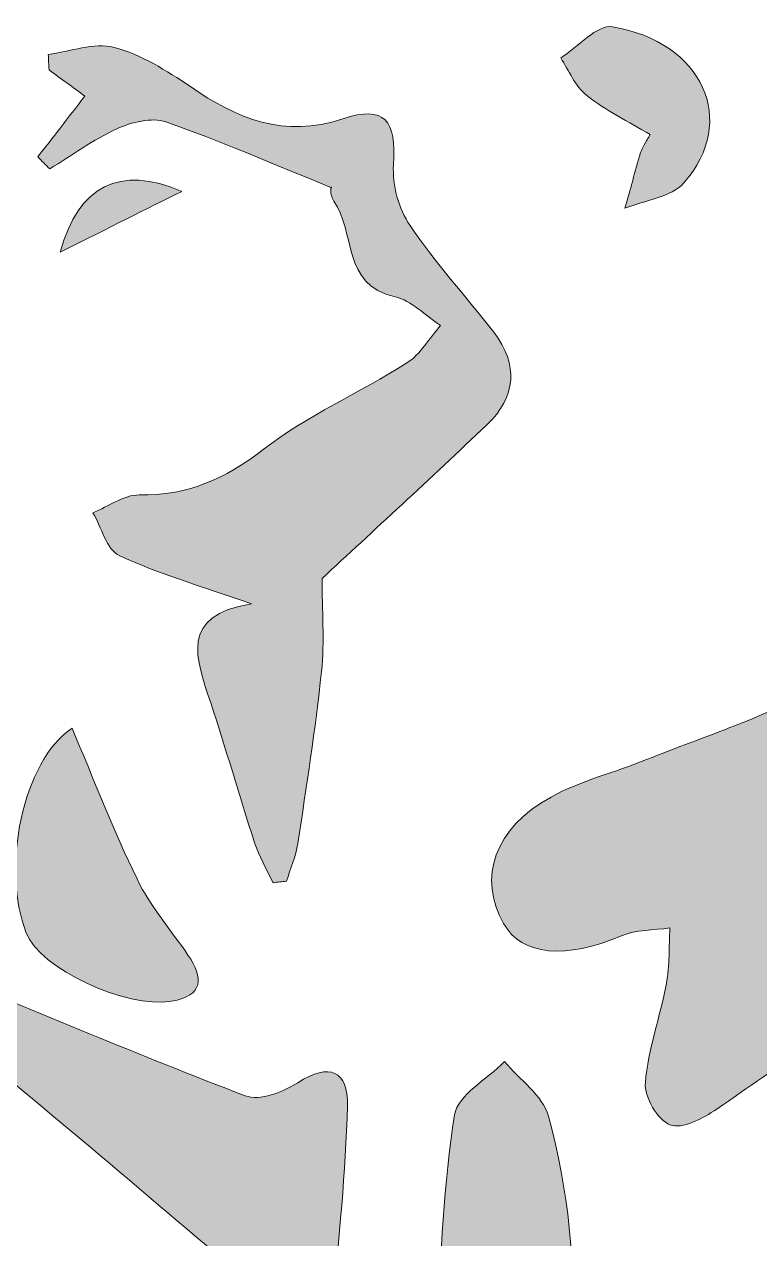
# Model space of a CAD drawing. Header units: centimetres. Extents: x -3.2 to 24.3, y 7.3 to 22.4.
# Drawn here: x 2.367 to 3.668, y 16.451 to 18.598 of the extents above; entities that cross this region are included whole.
import ezdxf

# ---------------------------------------------------------------- set-up
doc = ezdxf.new("R2010")
doc.units = ezdxf.units.CM
doc.header["$MEASUREMENT"] = 0
doc.layers.add('Layer 1', color=7, linetype='Continuous', lineweight=0)

msp = doc.modelspace()

# ---------------------------------------------------------------- hatches: boundary and pattern name
at = {"layer": 'Layer 1', "true_color": 0x000000, "transparency": 33554687}
h = msp.add_hatch(color=18, dxfattribs=at)
h.dxf.hatch_style = 2
edge = h.paths.add_edge_path()
edge.add_spline(control_points=[(3.474, 18.4029), (3.4362, 18.4257), (3.3959, 18.4454), (3.3616, 18.4725), (3.3415, 18.4883), (3.3308, 18.516), (3.3159, 18.5384), (3.3466, 18.5579), (3.3807, 18.5979), (3.4074, 18.5935), (3.5674, 18.5667), (3.6304, 18.4267), (3.5339, 18.3178), (3.5111, 18.2921), (3.465, 18.2871), (3.4296, 18.2726), (3.4388, 18.3055), (3.4476, 18.3385), (3.4574, 18.3712), (3.4602, 18.3802), (3.4661, 18.3882), (3.474, 18.4029)], knot_values=[0, 0, 0, 0, 1, 1, 1, 2, 2, 2, 3, 3, 3, 4, 4, 4, 5, 5, 5, 6, 6, 6, 7, 7, 7, 7], degree=3, periodic=0)
h = msp.add_hatch(color=18, dxfattribs=at)
h.dxf.hatch_style = 2
edge = h.paths.add_edge_path()
edge.add_spline(control_points=[(2.8071, 17.0805), (2.7961, 17.104), (2.7824, 17.1267), (2.7744, 17.1512), (2.7475, 17.2334), (2.724, 17.3166), (2.6968, 17.3986), (2.6711, 17.476), (2.6399, 17.5531), (2.7691, 17.5733), (2.6805, 17.6046), (2.6052, 17.6263), (2.5349, 17.6588), (2.5126, 17.6692), (2.5037, 17.7085), (2.4886, 17.7345), (2.5159, 17.7456), (2.5434, 17.7663), (2.5705, 17.7659), (2.6553, 17.7645), (2.7219, 17.7939), (2.7895, 17.846), (2.8672, 17.906), (2.9599, 17.9464), (3.0437, 17.9992), (3.0679, 18.0144), (3.0836, 18.0431), (3.1032, 18.0656), (3.0765, 18.083), (3.052, 18.1097), (3.0229, 18.1162), (2.9279, 18.1374), (2.9535, 18.2313), (2.9145, 18.2855), (2.9066, 18.2965), (2.9099, 18.3156), (2.9107, 18.309), (2.8039, 18.3522), (2.7119, 18.3926), (2.6173, 18.4254), (2.5925, 18.434), (2.5566, 18.4248), (2.5307, 18.4131), (2.4891, 18.3942), (2.4514, 18.3664), (2.4121, 18.3423), (2.4051, 18.3494), (2.3981, 18.3565), (2.3911, 18.3636), (2.4174, 18.3975), (2.4436, 18.4314), (2.4742, 18.471), (2.453, 18.4865), (2.4319, 18.5019), (2.4108, 18.5173), (2.4104, 18.5264), (2.4099, 18.5356), (2.4095, 18.5447), (2.4486, 18.5498), (2.4906, 18.5663), (2.5259, 18.5571), (2.5738, 18.5446), (2.6191, 18.5162), (2.6608, 18.4877), (2.7436, 18.431), (2.8262, 18.396), (2.9303, 18.4307), (3.0051, 18.4557), (3.0259, 18.4279), (3.0202, 18.3496), (3.0176, 18.3142), (3.0295, 18.2716), (3.0494, 18.2421), (3.094, 18.176), (3.1486, 18.1168), (3.1975, 18.0536), (3.2417, 17.9964), (3.2373, 17.9393), (3.1855, 17.89), (3.0851, 17.7943), (2.9826, 17.7008), (2.8938, 17.6183), (2.8938, 17.5628), (2.8985, 17.5075), (2.8928, 17.4533), (2.8822, 17.3518), (2.8662, 17.2508), (2.8509, 17.1497), (2.8475, 17.127), (2.8378, 17.1053), (2.8309, 17.0831), (2.823, 17.0822), (2.8151, 17.0813), (2.8071, 17.0805)], knot_values=[0, 0, 0, 0, 1, 1, 1, 2, 2, 2, 3, 3, 3, 4, 4, 4, 5, 5, 5, 6, 6, 6, 7, 7, 7, 8, 8, 8, 9, 9, 9, 10, 10, 10, 11, 11, 11, 12, 12, 12, 13, 13, 13, 14, 14, 14, 15, 15, 15, 16, 16, 16, 17, 17, 17, 18, 18, 18, 19, 19, 19, 20, 20, 20, 21, 21, 21, 22, 22, 22, 23, 23, 23, 24, 24, 24, 25, 25, 25, 26, 26, 26, 27, 27, 27, 28, 28, 28, 29, 29, 29, 30, 30, 30, 31, 31, 31, 31], degree=3, periodic=0)
h = msp.add_hatch(color=18, dxfattribs=at)
h.dxf.hatch_style = 2
edge = h.paths.add_edge_path()
edge.add_spline(control_points=[(2.4308, 18.1951), (2.4629, 18.3127), (2.5356, 18.3495), (2.6456, 18.3026), (2.5819, 18.2707), (2.5182, 18.2389), (2.4308, 18.1951)], knot_values=[0, 0, 0, 0, 1, 1, 1, 2, 2, 2, 2], degree=3, periodic=0)
h = msp.add_hatch(color=18, dxfattribs=at)
h.dxf.hatch_style = 2
edge = h.paths.add_edge_path()
edge.add_spline(control_points=[(4.2378, 17.8548), (3.9613, 17.674), (3.9423, 17.3594), (3.8088, 17.1074), (3.8162, 17.0994), (3.8237, 17.0914), (3.8311, 17.0834), (3.8563, 17.0898), (3.8826, 17.0934), (3.9063, 17.1034), (3.9506, 17.1218), (3.9918, 17.149), (4.0373, 17.1627), (4.0632, 17.1705), (4.095, 17.1588), (4.1242, 17.1558), (4.1163, 17.1268), (4.1173, 17.089), (4.0989, 17.0703), (4.0431, 17.0139), (3.9822, 16.9615), (3.9188, 16.9136), (3.8119, 16.8331), (3.7022, 16.756), (3.5919, 16.6802), (3.5679, 16.6637), (3.5306, 16.6442), (3.5093, 16.6523), (3.4875, 16.6605), (3.4637, 16.7019), (3.4657, 16.7268), (3.4705, 16.7858), (3.4919, 16.8433), (3.5029, 16.902), (3.5089, 16.9341), (3.5073, 16.9676), (3.5091, 17.0005), (3.4804, 16.9962), (3.4492, 16.9975), (3.4233, 16.9865), (3.3256, 16.9447), (3.2473, 16.9511), (3.215, 17.0082), (3.1691, 17.0894), (3.1982, 17.1762), (3.2988, 17.2319), (3.3513, 17.2609), (3.4118, 17.2753), (3.4679, 17.2981), (3.5715, 17.3402), (3.6813, 17.3726), (3.7754, 17.4304), (3.8381, 17.4689), (3.8953, 17.5369), (3.9249, 17.6048), (3.9869, 17.7468), (4.1, 17.8115), (4.2378, 17.8548)], knot_values=[0, 0, 0, 0, 1, 1, 1, 2, 2, 2, 3, 3, 3, 4, 4, 4, 5, 5, 5, 6, 6, 6, 7, 7, 7, 8, 8, 8, 9, 9, 9, 10, 10, 10, 11, 11, 11, 12, 12, 12, 13, 13, 13, 14, 14, 14, 15, 15, 15, 16, 16, 16, 17, 17, 17, 18, 18, 18, 19, 19, 19, 19], degree=3, periodic=0)
h = msp.add_hatch(color=18, dxfattribs=at)
h.dxf.hatch_style = 2
edge = h.paths.add_edge_path()
edge.add_spline(control_points=[(2.4515, 17.3536), (2.4912, 17.2602), (2.525, 17.1717), (2.5665, 17.087), (2.59, 17.039), (2.6261, 16.9971), (2.6566, 16.9526), (2.6845, 16.9118), (2.6844, 16.8804), (2.6273, 16.8709), (2.5465, 16.8574), (2.3949, 16.929), (2.3706, 16.9912), (2.3258, 17.1061), (2.3641, 17.2951), (2.4515, 17.3536)], knot_values=[0, 0, 0, 0, 1, 1, 1, 2, 2, 2, 3, 3, 3, 4, 4, 4, 5, 5, 5, 5], degree=3, periodic=0)
h = msp.add_hatch(color=18, dxfattribs=at)
h.dxf.hatch_style = 2
edge = h.paths.add_edge_path()
edge.add_spline(control_points=[(2.0378, 17), (2.0948, 16.9754), (2.1514, 16.9501), (2.2088, 16.9264), (2.3914, 16.851), (2.5735, 16.7743), (2.758, 16.7037), (2.7829, 16.6942), (2.8248, 16.7102), (2.8508, 16.7269), (2.9075, 16.7632), (2.9403, 16.7478), (2.9387, 16.686), (2.9355, 16.5684), (2.9236, 16.4509), (2.9121, 16.3336), (2.9107, 16.319), (2.8849, 16.2928), (2.8792, 16.295), (2.8541, 16.3047), (2.8303, 16.3205), (2.8093, 16.3381), (2.6264, 16.4913), (2.4458, 16.6474), (2.2607, 16.7978), (2.2119, 16.8374), (2.1479, 16.8577), (2.0943, 16.8922), (2.0635, 16.9122), (2.0397, 16.943), (2.0128, 16.969), (2.0211, 16.9793), (2.0295, 16.9897), (2.0378, 17)], knot_values=[0, 0, 0, 0, 1, 1, 1, 2, 2, 2, 3, 3, 3, 4, 4, 4, 5, 5, 5, 6, 6, 6, 7, 7, 7, 8, 8, 8, 9, 9, 9, 10, 10, 10, 11, 11, 11, 11], degree=3, periodic=0)
h = msp.add_hatch(color=18, dxfattribs=at)
h.dxf.hatch_style = 2
edge = h.paths.add_edge_path()
edge.add_spline(control_points=[(2.1217, 14.9187), (2.1632, 14.9569), (2.187, 14.98), (2.212, 15.0016), (2.3814, 15.1474), (2.5507, 15.2933), (2.7206, 15.4385), (2.8817, 15.5762), (2.9822, 15.7553), (3.0452, 15.9515), (3.0805, 16.0614), (3.0812, 16.1829), (3.0934, 16.2996), (3.1063, 16.423), (3.1082, 16.5479), (3.1283, 16.6699), (3.1341, 16.7052), (3.1858, 16.733), (3.2165, 16.7642), (3.2431, 16.7323), (3.2842, 16.7043), (3.2942, 16.6678), (3.3661, 16.4048), (3.3434, 16.1388), (3.2778, 15.8809), (3.2501, 15.7721), (3.1714, 15.6713), (3.0989, 15.5804), (3.0403, 15.5072), (2.9561, 15.4544), (2.8833, 15.3926), (2.8928, 15.3794), (2.9023, 15.3663), (2.9118, 15.3532), (2.9421, 15.3625), (2.9723, 15.3787), (3.0028, 15.3793), (3.0376, 15.3799), (3.0726, 15.3666), (3.1075, 15.3594), (3.0985, 15.3252), (3.1008, 15.2771), (3.0787, 15.2593), (2.9894, 15.1878), (2.901, 15.1017), (2.7967, 15.0651), (2.5986, 14.9955), (2.39, 14.956), (2.1855, 14.905), (2.1748, 14.9024), (2.1617, 14.9097), (2.1217, 14.9187)], knot_values=[0, 0, 0, 0, 1, 1, 1, 2, 2, 2, 3, 3, 3, 4, 4, 4, 5, 5, 5, 6, 6, 6, 7, 7, 7, 8, 8, 8, 9, 9, 9, 10, 10, 10, 11, 11, 11, 12, 12, 12, 13, 13, 13, 14, 14, 14, 15, 15, 15, 16, 16, 16, 17, 17, 17, 17], degree=3, periodic=0)

# ---------------------------------------------------------------- linework, layer by layer
at = {"layer": 'Layer 1', "color": 18, "lineweight": 0, "true_color": 0x000000}
for points, knots in [([(3.474, 18.4029), (3.4362, 18.4257), (3.3959, 18.4454), (3.3616, 18.4725), (3.3415, 18.4883), (3.3308, 18.516), (3.3159, 18.5384), (3.3466, 18.5579), (3.3807, 18.5979), (3.4074, 18.5935), (3.5674, 18.5667), (3.6304, 18.4267), (3.5339, 18.3178), (3.5111, 18.2921), (3.465, 18.2871), (3.4296, 18.2726), (3.4388, 18.3055), (3.4476, 18.3385), (3.4574, 18.3712), (3.4602, 18.3802), (3.4661, 18.3882), (3.474, 18.4029)], [0, 0, 0, 0, 1, 1, 1, 2, 2, 2, 3, 3, 3, 4, 4, 4, 5, 5, 5, 6, 6, 6, 7, 7, 7, 7]), ([(3.474, 18.4029), (3.4362, 18.4257), (3.3959, 18.4454), (3.3616, 18.4725), (3.3415, 18.4883), (3.3308, 18.516), (3.3159, 18.5384), (3.3466, 18.5579), (3.3807, 18.5979), (3.4074, 18.5935), (3.5674, 18.5667), (3.6304, 18.4267), (3.5339, 18.3178), (3.5111, 18.2921), (3.465, 18.2871), (3.4296, 18.2726), (3.4388, 18.3055), (3.4476, 18.3385), (3.4574, 18.3712), (3.4602, 18.3802), (3.4661, 18.3882), (3.474, 18.4029)], [0, 0, 0, 0, 1, 1, 1, 2, 2, 2, 3, 3, 3, 4, 4, 4, 5, 5, 5, 6, 6, 6, 7, 7, 7, 7]), ([(2.8071, 17.0805), (2.7961, 17.104), (2.7824, 17.1267), (2.7744, 17.1512), (2.7475, 17.2334), (2.724, 17.3166), (2.6968, 17.3986), (2.6711, 17.476), (2.6399, 17.5531), (2.7691, 17.5733), (2.6805, 17.6046), (2.6052, 17.6263), (2.5349, 17.6588), (2.5126, 17.6692), (2.5037, 17.7085), (2.4886, 17.7345), (2.5159, 17.7456), (2.5434, 17.7663), (2.5705, 17.7659), (2.6553, 17.7645), (2.7219, 17.7939), (2.7895, 17.846), (2.8672, 17.906), (2.9599, 17.9464), (3.0437, 17.9992), (3.0679, 18.0144), (3.0836, 18.0431), (3.1032, 18.0656), (3.0765, 18.083), (3.052, 18.1097), (3.0229, 18.1162), (2.9279, 18.1374), (2.9535, 18.2313), (2.9145, 18.2855), (2.9066, 18.2965), (2.9099, 18.3156), (2.9107, 18.309), (2.8039, 18.3522), (2.7119, 18.3926), (2.6173, 18.4254), (2.5925, 18.434), (2.5566, 18.4248), (2.5307, 18.4131), (2.4891, 18.3942), (2.4514, 18.3664), (2.4121, 18.3423), (2.4051, 18.3494), (2.3981, 18.3565), (2.3911, 18.3636), (2.4174, 18.3975), (2.4436, 18.4314), (2.4742, 18.471), (2.453, 18.4865), (2.4319, 18.5019), (2.4108, 18.5173), (2.4104, 18.5264), (2.4099, 18.5356), (2.4095, 18.5447), (2.4486, 18.5498), (2.4906, 18.5663), (2.5259, 18.5571), (2.5738, 18.5446), (2.6191, 18.5162), (2.6608, 18.4877), (2.7436, 18.431), (2.8262, 18.396), (2.9303, 18.4307), (3.0051, 18.4557), (3.0259, 18.4279), (3.0202, 18.3496), (3.0176, 18.3142), (3.0295, 18.2716), (3.0494, 18.2421), (3.094, 18.176), (3.1486, 18.1168), (3.1975, 18.0536), (3.2417, 17.9964), (3.2373, 17.9393), (3.1855, 17.89), (3.0851, 17.7943), (2.9826, 17.7008), (2.8938, 17.6183), (2.8938, 17.5628), (2.8985, 17.5075), (2.8928, 17.4533), (2.8822, 17.3518), (2.8662, 17.2508), (2.8509, 17.1497), (2.8475, 17.127), (2.8378, 17.1053), (2.8309, 17.0831), (2.823, 17.0822), (2.8151, 17.0813), (2.8071, 17.0805)], [0, 0, 0, 0, 1, 1, 1, 2, 2, 2, 3, 3, 3, 4, 4, 4, 5, 5, 5, 6, 6, 6, 7, 7, 7, 8, 8, 8, 9, 9, 9, 10, 10, 10, 11, 11, 11, 12, 12, 12, 13, 13, 13, 14, 14, 14, 15, 15, 15, 16, 16, 16, 17, 17, 17, 18, 18, 18, 19, 19, 19, 20, 20, 20, 21, 21, 21, 22, 22, 22, 23, 23, 23, 24, 24, 24, 25, 25, 25, 26, 26, 26, 27, 27, 27, 28, 28, 28, 29, 29, 29, 30, 30, 30, 31, 31, 31, 31]), ([(2.8071, 17.0805), (2.7961, 17.104), (2.7824, 17.1267), (2.7744, 17.1512), (2.7475, 17.2334), (2.724, 17.3166), (2.6968, 17.3986), (2.6711, 17.476), (2.6399, 17.5531), (2.7691, 17.5733), (2.6805, 17.6046), (2.6052, 17.6263), (2.5349, 17.6588), (2.5126, 17.6692), (2.5037, 17.7085), (2.4886, 17.7345), (2.5159, 17.7456), (2.5434, 17.7663), (2.5705, 17.7659), (2.6553, 17.7645), (2.7219, 17.7939), (2.7895, 17.846), (2.8672, 17.906), (2.9599, 17.9464), (3.0437, 17.9992), (3.0679, 18.0144), (3.0836, 18.0431), (3.1032, 18.0656), (3.0765, 18.083), (3.052, 18.1097), (3.0229, 18.1162), (2.9279, 18.1374), (2.9535, 18.2313), (2.9145, 18.2855), (2.9066, 18.2965), (2.9099, 18.3156), (2.9107, 18.309), (2.8039, 18.3522), (2.7119, 18.3926), (2.6173, 18.4254), (2.5925, 18.434), (2.5566, 18.4248), (2.5307, 18.4131), (2.4891, 18.3942), (2.4514, 18.3664), (2.4121, 18.3423), (2.4051, 18.3494), (2.3981, 18.3565), (2.3911, 18.3636), (2.4174, 18.3975), (2.4436, 18.4314), (2.4742, 18.471), (2.453, 18.4865), (2.4319, 18.5019), (2.4108, 18.5173), (2.4104, 18.5264), (2.4099, 18.5356), (2.4095, 18.5447), (2.4486, 18.5498), (2.4906, 18.5663), (2.5259, 18.5571), (2.5738, 18.5446), (2.6191, 18.5162), (2.6608, 18.4877), (2.7436, 18.431), (2.8262, 18.396), (2.9303, 18.4307), (3.0051, 18.4557), (3.0259, 18.4279), (3.0202, 18.3496), (3.0176, 18.3142), (3.0295, 18.2716), (3.0494, 18.2421), (3.094, 18.176), (3.1486, 18.1168), (3.1975, 18.0536), (3.2417, 17.9964), (3.2373, 17.9393), (3.1855, 17.89), (3.0851, 17.7943), (2.9826, 17.7008), (2.8938, 17.6183), (2.8938, 17.5628), (2.8985, 17.5075), (2.8928, 17.4533), (2.8822, 17.3518), (2.8662, 17.2508), (2.8509, 17.1497), (2.8475, 17.127), (2.8378, 17.1053), (2.8309, 17.0831), (2.823, 17.0822), (2.8151, 17.0813), (2.8071, 17.0805)], [0, 0, 0, 0, 1, 1, 1, 2, 2, 2, 3, 3, 3, 4, 4, 4, 5, 5, 5, 6, 6, 6, 7, 7, 7, 8, 8, 8, 9, 9, 9, 10, 10, 10, 11, 11, 11, 12, 12, 12, 13, 13, 13, 14, 14, 14, 15, 15, 15, 16, 16, 16, 17, 17, 17, 18, 18, 18, 19, 19, 19, 20, 20, 20, 21, 21, 21, 22, 22, 22, 23, 23, 23, 24, 24, 24, 25, 25, 25, 26, 26, 26, 27, 27, 27, 28, 28, 28, 29, 29, 29, 30, 30, 30, 31, 31, 31, 31]), ([(2.4308, 18.1951), (2.4629, 18.3127), (2.5356, 18.3495), (2.6456, 18.3026), (2.5819, 18.2707), (2.5182, 18.2389), (2.4308, 18.1951)], [0, 0, 0, 0, 1, 1, 1, 2, 2, 2, 2]), ([(2.4308, 18.1951), (2.4629, 18.3127), (2.5356, 18.3495), (2.6456, 18.3026), (2.5819, 18.2707), (2.5182, 18.2389), (2.4308, 18.1951)], [0, 0, 0, 0, 1, 1, 1, 2, 2, 2, 2]), ([(4.2378, 17.8548), (3.9613, 17.674), (3.9423, 17.3594), (3.8088, 17.1074), (3.8162, 17.0994), (3.8237, 17.0914), (3.8311, 17.0834), (3.8563, 17.0898), (3.8826, 17.0934), (3.9063, 17.1034), (3.9506, 17.1218), (3.9918, 17.149), (4.0373, 17.1627), (4.0632, 17.1705), (4.095, 17.1588), (4.1242, 17.1558), (4.1163, 17.1268), (4.1173, 17.089), (4.0989, 17.0703), (4.0431, 17.0139), (3.9822, 16.9615), (3.9188, 16.9136), (3.8119, 16.8331), (3.7022, 16.756), (3.5919, 16.6802), (3.5679, 16.6637), (3.5306, 16.6442), (3.5093, 16.6523), (3.4875, 16.6605), (3.4637, 16.7019), (3.4657, 16.7268), (3.4705, 16.7858), (3.4919, 16.8433), (3.5029, 16.902), (3.5089, 16.9341), (3.5073, 16.9676), (3.5091, 17.0005), (3.4804, 16.9962), (3.4492, 16.9975), (3.4233, 16.9865), (3.3256, 16.9447), (3.2473, 16.9511), (3.215, 17.0082), (3.1691, 17.0894), (3.1982, 17.1762), (3.2988, 17.2319), (3.3513, 17.2609), (3.4118, 17.2753), (3.4679, 17.2981), (3.5715, 17.3402), (3.6813, 17.3726), (3.7754, 17.4304), (3.8381, 17.4689), (3.8953, 17.5369), (3.9249, 17.6048), (3.9869, 17.7468), (4.1, 17.8115), (4.2378, 17.8548)], [0, 0, 0, 0, 1, 1, 1, 2, 2, 2, 3, 3, 3, 4, 4, 4, 5, 5, 5, 6, 6, 6, 7, 7, 7, 8, 8, 8, 9, 9, 9, 10, 10, 10, 11, 11, 11, 12, 12, 12, 13, 13, 13, 14, 14, 14, 15, 15, 15, 16, 16, 16, 17, 17, 17, 18, 18, 18, 19, 19, 19, 19]), ([(4.2378, 17.8548), (3.9613, 17.674), (3.9423, 17.3594), (3.8088, 17.1074), (3.8162, 17.0994), (3.8237, 17.0914), (3.8311, 17.0834), (3.8563, 17.0898), (3.8826, 17.0934), (3.9063, 17.1034), (3.9506, 17.1218), (3.9918, 17.149), (4.0373, 17.1627), (4.0632, 17.1705), (4.095, 17.1588), (4.1242, 17.1558), (4.1163, 17.1268), (4.1173, 17.089), (4.0989, 17.0703), (4.0431, 17.0139), (3.9822, 16.9615), (3.9188, 16.9136), (3.8119, 16.8331), (3.7022, 16.756), (3.5919, 16.6802), (3.5679, 16.6637), (3.5306, 16.6442), (3.5093, 16.6523), (3.4875, 16.6605), (3.4637, 16.7019), (3.4657, 16.7268), (3.4705, 16.7858), (3.4919, 16.8433), (3.5029, 16.902), (3.5089, 16.9341), (3.5073, 16.9676), (3.5091, 17.0005), (3.4804, 16.9962), (3.4492, 16.9975), (3.4233, 16.9865), (3.3256, 16.9447), (3.2473, 16.9511), (3.215, 17.0082), (3.1691, 17.0894), (3.1982, 17.1762), (3.2988, 17.2319), (3.3513, 17.2609), (3.4118, 17.2753), (3.4679, 17.2981), (3.5715, 17.3402), (3.6813, 17.3726), (3.7754, 17.4304), (3.8381, 17.4689), (3.8953, 17.5369), (3.9249, 17.6048), (3.9869, 17.7468), (4.1, 17.8115), (4.2378, 17.8548)], [0, 0, 0, 0, 1, 1, 1, 2, 2, 2, 3, 3, 3, 4, 4, 4, 5, 5, 5, 6, 6, 6, 7, 7, 7, 8, 8, 8, 9, 9, 9, 10, 10, 10, 11, 11, 11, 12, 12, 12, 13, 13, 13, 14, 14, 14, 15, 15, 15, 16, 16, 16, 17, 17, 17, 18, 18, 18, 19, 19, 19, 19]), ([(2.4515, 17.3536), (2.4912, 17.2602), (2.525, 17.1717), (2.5665, 17.087), (2.59, 17.039), (2.6261, 16.9971), (2.6566, 16.9526), (2.6845, 16.9118), (2.6844, 16.8804), (2.6273, 16.8709), (2.5465, 16.8574), (2.3949, 16.929), (2.3706, 16.9912), (2.3258, 17.1061), (2.3641, 17.2951), (2.4515, 17.3536)], [0, 0, 0, 0, 1, 1, 1, 2, 2, 2, 3, 3, 3, 4, 4, 4, 5, 5, 5, 5]), ([(2.4515, 17.3536), (2.4912, 17.2602), (2.525, 17.1717), (2.5665, 17.087), (2.59, 17.039), (2.6261, 16.9971), (2.6566, 16.9526), (2.6845, 16.9118), (2.6844, 16.8804), (2.6273, 16.8709), (2.5465, 16.8574), (2.3949, 16.929), (2.3706, 16.9912), (2.3258, 17.1061), (2.3641, 17.2951), (2.4515, 17.3536)], [0, 0, 0, 0, 1, 1, 1, 2, 2, 2, 3, 3, 3, 4, 4, 4, 5, 5, 5, 5]), ([(2.0378, 17), (2.0948, 16.9754), (2.1514, 16.9501), (2.2088, 16.9264), (2.3914, 16.851), (2.5735, 16.7743), (2.758, 16.7037), (2.7829, 16.6942), (2.8248, 16.7102), (2.8508, 16.7269), (2.9075, 16.7632), (2.9403, 16.7478), (2.9387, 16.686), (2.9355, 16.5684), (2.9236, 16.4509), (2.9121, 16.3336), (2.9107, 16.319), (2.8849, 16.2928), (2.8792, 16.295), (2.8541, 16.3047), (2.8303, 16.3205), (2.8093, 16.3381), (2.6264, 16.4913), (2.4458, 16.6474), (2.2607, 16.7978), (2.2119, 16.8374), (2.1479, 16.8577), (2.0943, 16.8922), (2.0635, 16.9122), (2.0397, 16.943), (2.0128, 16.969), (2.0211, 16.9793), (2.0295, 16.9897), (2.0378, 17)], [0, 0, 0, 0, 1, 1, 1, 2, 2, 2, 3, 3, 3, 4, 4, 4, 5, 5, 5, 6, 6, 6, 7, 7, 7, 8, 8, 8, 9, 9, 9, 10, 10, 10, 11, 11, 11, 11]), ([(2.0378, 17), (2.0948, 16.9754), (2.1514, 16.9501), (2.2088, 16.9264), (2.3914, 16.851), (2.5735, 16.7743), (2.758, 16.7037), (2.7829, 16.6942), (2.8248, 16.7102), (2.8508, 16.7269), (2.9075, 16.7632), (2.9403, 16.7478), (2.9387, 16.686), (2.9355, 16.5684), (2.9236, 16.4509), (2.9121, 16.3336), (2.9107, 16.319), (2.8849, 16.2928), (2.8792, 16.295), (2.8541, 16.3047), (2.8303, 16.3205), (2.8093, 16.3381), (2.6264, 16.4913), (2.4458, 16.6474), (2.2607, 16.7978), (2.2119, 16.8374), (2.1479, 16.8577), (2.0943, 16.8922), (2.0635, 16.9122), (2.0397, 16.943), (2.0128, 16.969), (2.0211, 16.9793), (2.0295, 16.9897), (2.0378, 17)], [0, 0, 0, 0, 1, 1, 1, 2, 2, 2, 3, 3, 3, 4, 4, 4, 5, 5, 5, 6, 6, 6, 7, 7, 7, 8, 8, 8, 9, 9, 9, 10, 10, 10, 11, 11, 11, 11]), ([(2.1217, 14.9187), (2.1632, 14.9569), (2.187, 14.98), (2.212, 15.0016), (2.3814, 15.1474), (2.5507, 15.2933), (2.7206, 15.4385), (2.8817, 15.5762), (2.9822, 15.7553), (3.0452, 15.9515), (3.0805, 16.0614), (3.0812, 16.1829), (3.0934, 16.2996), (3.1063, 16.423), (3.1082, 16.5479), (3.1283, 16.6699), (3.1341, 16.7052), (3.1858, 16.733), (3.2165, 16.7642), (3.2431, 16.7323), (3.2842, 16.7043), (3.2942, 16.6678), (3.3661, 16.4048), (3.3434, 16.1388), (3.2778, 15.8809), (3.2501, 15.7721), (3.1714, 15.6713), (3.0989, 15.5804), (3.0403, 15.5072), (2.9561, 15.4544), (2.8833, 15.3926), (2.8928, 15.3794), (2.9023, 15.3663), (2.9118, 15.3532), (2.9421, 15.3625), (2.9723, 15.3787), (3.0028, 15.3793), (3.0376, 15.3799), (3.0726, 15.3666), (3.1075, 15.3594), (3.0985, 15.3252), (3.1008, 15.2771), (3.0787, 15.2593), (2.9894, 15.1878), (2.901, 15.1017), (2.7967, 15.0651), (2.5986, 14.9955), (2.39, 14.956), (2.1855, 14.905), (2.1748, 14.9024), (2.1617, 14.9097), (2.1217, 14.9187)], [0, 0, 0, 0, 1, 1, 1, 2, 2, 2, 3, 3, 3, 4, 4, 4, 5, 5, 5, 6, 6, 6, 7, 7, 7, 8, 8, 8, 9, 9, 9, 10, 10, 10, 11, 11, 11, 12, 12, 12, 13, 13, 13, 14, 14, 14, 15, 15, 15, 16, 16, 16, 17, 17, 17, 17]), ([(2.1217, 14.9187), (2.1632, 14.9569), (2.187, 14.98), (2.212, 15.0016), (2.3814, 15.1474), (2.5507, 15.2933), (2.7206, 15.4385), (2.8817, 15.5762), (2.9822, 15.7553), (3.0452, 15.9515), (3.0805, 16.0614), (3.0812, 16.1829), (3.0934, 16.2996), (3.1063, 16.423), (3.1082, 16.5479), (3.1283, 16.6699), (3.1341, 16.7052), (3.1858, 16.733), (3.2165, 16.7642), (3.2431, 16.7323), (3.2842, 16.7043), (3.2942, 16.6678), (3.3661, 16.4048), (3.3434, 16.1388), (3.2778, 15.8809), (3.2501, 15.7721), (3.1714, 15.6713), (3.0989, 15.5804), (3.0403, 15.5072), (2.9561, 15.4544), (2.8833, 15.3926), (2.8928, 15.3794), (2.9023, 15.3663), (2.9118, 15.3532), (2.9421, 15.3625), (2.9723, 15.3787), (3.0028, 15.3793), (3.0376, 15.3799), (3.0726, 15.3666), (3.1075, 15.3594), (3.0985, 15.3252), (3.1008, 15.2771), (3.0787, 15.2593), (2.9894, 15.1878), (2.901, 15.1017), (2.7967, 15.0651), (2.5986, 14.9955), (2.39, 14.956), (2.1855, 14.905), (2.1748, 14.9024), (2.1617, 14.9097), (2.1217, 14.9187)], [0, 0, 0, 0, 1, 1, 1, 2, 2, 2, 3, 3, 3, 4, 4, 4, 5, 5, 5, 6, 6, 6, 7, 7, 7, 8, 8, 8, 9, 9, 9, 10, 10, 10, 11, 11, 11, 12, 12, 12, 13, 13, 13, 14, 14, 14, 15, 15, 15, 16, 16, 16, 17, 17, 17, 17])]:
    msp.add_open_spline(points, degree=3, knots=knots, dxfattribs=at)
at = {"layer": 'Layer 1'}
for points, knots in [([(3.474, 18.4029), (3.4362, 18.4257), (3.3959, 18.4454), (3.3616, 18.4725), (3.3415, 18.4883), (3.3308, 18.516), (3.3159, 18.5384), (3.3466, 18.5579), (3.3807, 18.5979), (3.4074, 18.5935), (3.5674, 18.5667), (3.6304, 18.4267), (3.5339, 18.3178), (3.5111, 18.2921), (3.465, 18.2871), (3.4296, 18.2726), (3.4388, 18.3055), (3.4476, 18.3385), (3.4574, 18.3712), (3.4602, 18.3802), (3.4661, 18.3882), (3.474, 18.4029)], [0, 0, 0, 0, 1, 1, 1, 2, 2, 2, 3, 3, 3, 4, 4, 4, 5, 5, 5, 6, 6, 6, 7, 7, 7, 7]), ([(2.8071, 17.0805), (2.7961, 17.104), (2.7824, 17.1267), (2.7744, 17.1512), (2.7475, 17.2334), (2.724, 17.3166), (2.6968, 17.3986), (2.6711, 17.476), (2.6399, 17.5531), (2.7691, 17.5733), (2.6805, 17.6046), (2.6052, 17.6263), (2.5349, 17.6588), (2.5126, 17.6692), (2.5037, 17.7085), (2.4886, 17.7345), (2.5159, 17.7456), (2.5434, 17.7663), (2.5705, 17.7659), (2.6553, 17.7645), (2.7219, 17.7939), (2.7895, 17.846), (2.8672, 17.906), (2.9599, 17.9464), (3.0437, 17.9992), (3.0679, 18.0144), (3.0836, 18.0431), (3.1032, 18.0656), (3.0765, 18.083), (3.052, 18.1097), (3.0229, 18.1162), (2.9279, 18.1374), (2.9535, 18.2313), (2.9145, 18.2855), (2.9066, 18.2965), (2.9099, 18.3156), (2.9107, 18.309), (2.8039, 18.3522), (2.7119, 18.3926), (2.6173, 18.4254), (2.5925, 18.434), (2.5566, 18.4248), (2.5307, 18.4131), (2.4891, 18.3942), (2.4514, 18.3664), (2.4121, 18.3423), (2.4051, 18.3494), (2.3981, 18.3565), (2.3911, 18.3636), (2.4174, 18.3975), (2.4436, 18.4314), (2.4742, 18.471), (2.453, 18.4865), (2.4319, 18.5019), (2.4108, 18.5173), (2.4104, 18.5264), (2.4099, 18.5356), (2.4095, 18.5447), (2.4486, 18.5498), (2.4906, 18.5663), (2.5259, 18.5571), (2.5738, 18.5446), (2.6191, 18.5162), (2.6608, 18.4877), (2.7436, 18.431), (2.8262, 18.396), (2.9303, 18.4307), (3.0051, 18.4557), (3.0259, 18.4279), (3.0202, 18.3496), (3.0176, 18.3142), (3.0295, 18.2716), (3.0494, 18.2421), (3.094, 18.176), (3.1486, 18.1168), (3.1975, 18.0536), (3.2417, 17.9964), (3.2373, 17.9393), (3.1855, 17.89), (3.0851, 17.7943), (2.9826, 17.7008), (2.8938, 17.6183), (2.8938, 17.5628), (2.8985, 17.5075), (2.8928, 17.4533), (2.8822, 17.3518), (2.8662, 17.2508), (2.8509, 17.1497), (2.8475, 17.127), (2.8378, 17.1053), (2.8309, 17.0831), (2.823, 17.0822), (2.8151, 17.0813), (2.8071, 17.0805)], [0, 0, 0, 0, 1, 1, 1, 2, 2, 2, 3, 3, 3, 4, 4, 4, 5, 5, 5, 6, 6, 6, 7, 7, 7, 8, 8, 8, 9, 9, 9, 10, 10, 10, 11, 11, 11, 12, 12, 12, 13, 13, 13, 14, 14, 14, 15, 15, 15, 16, 16, 16, 17, 17, 17, 18, 18, 18, 19, 19, 19, 20, 20, 20, 21, 21, 21, 22, 22, 22, 23, 23, 23, 24, 24, 24, 25, 25, 25, 26, 26, 26, 27, 27, 27, 28, 28, 28, 29, 29, 29, 30, 30, 30, 31, 31, 31, 31]), ([(2.4308, 18.1951), (2.4629, 18.3127), (2.5356, 18.3495), (2.6456, 18.3026), (2.5819, 18.2707), (2.5182, 18.2389), (2.4308, 18.1951)], [0, 0, 0, 0, 1, 1, 1, 2, 2, 2, 2]), ([(4.2378, 17.8548), (3.9613, 17.674), (3.9423, 17.3594), (3.8088, 17.1074), (3.8162, 17.0994), (3.8237, 17.0914), (3.8311, 17.0834), (3.8563, 17.0898), (3.8826, 17.0934), (3.9063, 17.1034), (3.9506, 17.1218), (3.9918, 17.149), (4.0373, 17.1627), (4.0632, 17.1705), (4.095, 17.1588), (4.1242, 17.1558), (4.1163, 17.1268), (4.1173, 17.089), (4.0989, 17.0703), (4.0431, 17.0139), (3.9822, 16.9615), (3.9188, 16.9136), (3.8119, 16.8331), (3.7022, 16.756), (3.5919, 16.6802), (3.5679, 16.6637), (3.5306, 16.6442), (3.5093, 16.6523), (3.4875, 16.6605), (3.4637, 16.7019), (3.4657, 16.7268), (3.4705, 16.7858), (3.4919, 16.8433), (3.5029, 16.902), (3.5089, 16.9341), (3.5073, 16.9676), (3.5091, 17.0005), (3.4804, 16.9962), (3.4492, 16.9975), (3.4233, 16.9865), (3.3256, 16.9447), (3.2473, 16.9511), (3.215, 17.0082), (3.1691, 17.0894), (3.1982, 17.1762), (3.2988, 17.2319), (3.3513, 17.2609), (3.4118, 17.2753), (3.4679, 17.2981), (3.5715, 17.3402), (3.6813, 17.3726), (3.7754, 17.4304), (3.8381, 17.4689), (3.8953, 17.5369), (3.9249, 17.6048), (3.9869, 17.7468), (4.1, 17.8115), (4.2378, 17.8548)], [0, 0, 0, 0, 1, 1, 1, 2, 2, 2, 3, 3, 3, 4, 4, 4, 5, 5, 5, 6, 6, 6, 7, 7, 7, 8, 8, 8, 9, 9, 9, 10, 10, 10, 11, 11, 11, 12, 12, 12, 13, 13, 13, 14, 14, 14, 15, 15, 15, 16, 16, 16, 17, 17, 17, 18, 18, 18, 19, 19, 19, 19]), ([(2.4515, 17.3536), (2.4912, 17.2602), (2.525, 17.1717), (2.5665, 17.087), (2.59, 17.039), (2.6261, 16.9971), (2.6566, 16.9526), (2.6845, 16.9118), (2.6844, 16.8804), (2.6273, 16.8709), (2.5465, 16.8574), (2.3949, 16.929), (2.3706, 16.9912), (2.3258, 17.1061), (2.3641, 17.2951), (2.4515, 17.3536)], [0, 0, 0, 0, 1, 1, 1, 2, 2, 2, 3, 3, 3, 4, 4, 4, 5, 5, 5, 5]), ([(2.0378, 17), (2.0948, 16.9754), (2.1514, 16.9501), (2.2088, 16.9264), (2.3914, 16.851), (2.5735, 16.7743), (2.758, 16.7037), (2.7829, 16.6942), (2.8248, 16.7102), (2.8508, 16.7269), (2.9075, 16.7632), (2.9403, 16.7478), (2.9387, 16.686), (2.9355, 16.5684), (2.9236, 16.4509), (2.9121, 16.3336), (2.9107, 16.319), (2.8849, 16.2928), (2.8792, 16.295), (2.8541, 16.3047), (2.8303, 16.3205), (2.8093, 16.3381), (2.6264, 16.4913), (2.4458, 16.6474), (2.2607, 16.7978), (2.2119, 16.8374), (2.1479, 16.8577), (2.0943, 16.8922), (2.0635, 16.9122), (2.0397, 16.943), (2.0128, 16.969), (2.0211, 16.9793), (2.0295, 16.9897), (2.0378, 17)], [0, 0, 0, 0, 1, 1, 1, 2, 2, 2, 3, 3, 3, 4, 4, 4, 5, 5, 5, 6, 6, 6, 7, 7, 7, 8, 8, 8, 9, 9, 9, 10, 10, 10, 11, 11, 11, 11]), ([(2.1217, 14.9187), (2.1632, 14.9569), (2.187, 14.98), (2.212, 15.0016), (2.3814, 15.1474), (2.5507, 15.2933), (2.7206, 15.4385), (2.8817, 15.5762), (2.9822, 15.7553), (3.0452, 15.9515), (3.0805, 16.0614), (3.0812, 16.1829), (3.0934, 16.2996), (3.1063, 16.423), (3.1082, 16.5479), (3.1283, 16.6699), (3.1341, 16.7052), (3.1858, 16.733), (3.2165, 16.7642), (3.2431, 16.7323), (3.2842, 16.7043), (3.2942, 16.6678), (3.3661, 16.4048), (3.3434, 16.1388), (3.2778, 15.8809), (3.2501, 15.7721), (3.1714, 15.6713), (3.0989, 15.5804), (3.0403, 15.5072), (2.9561, 15.4544), (2.8833, 15.3926), (2.8928, 15.3794), (2.9023, 15.3663), (2.9118, 15.3532), (2.9421, 15.3625), (2.9723, 15.3787), (3.0028, 15.3793), (3.0376, 15.3799), (3.0726, 15.3666), (3.1075, 15.3594), (3.0985, 15.3252), (3.1008, 15.2771), (3.0787, 15.2593), (2.9894, 15.1878), (2.901, 15.1017), (2.7967, 15.0651), (2.5986, 14.9955), (2.39, 14.956), (2.1855, 14.905), (2.1748, 14.9024), (2.1617, 14.9097), (2.1217, 14.9187)], [0, 0, 0, 0, 1, 1, 1, 2, 2, 2, 3, 3, 3, 4, 4, 4, 5, 5, 5, 6, 6, 6, 7, 7, 7, 8, 8, 8, 9, 9, 9, 10, 10, 10, 11, 11, 11, 12, 12, 12, 13, 13, 13, 14, 14, 14, 15, 15, 15, 16, 16, 16, 17, 17, 17, 17])]:
    msp.add_open_spline(points, degree=3, knots=knots, dxfattribs=at)

doc.saveas('drawing.dxf')
